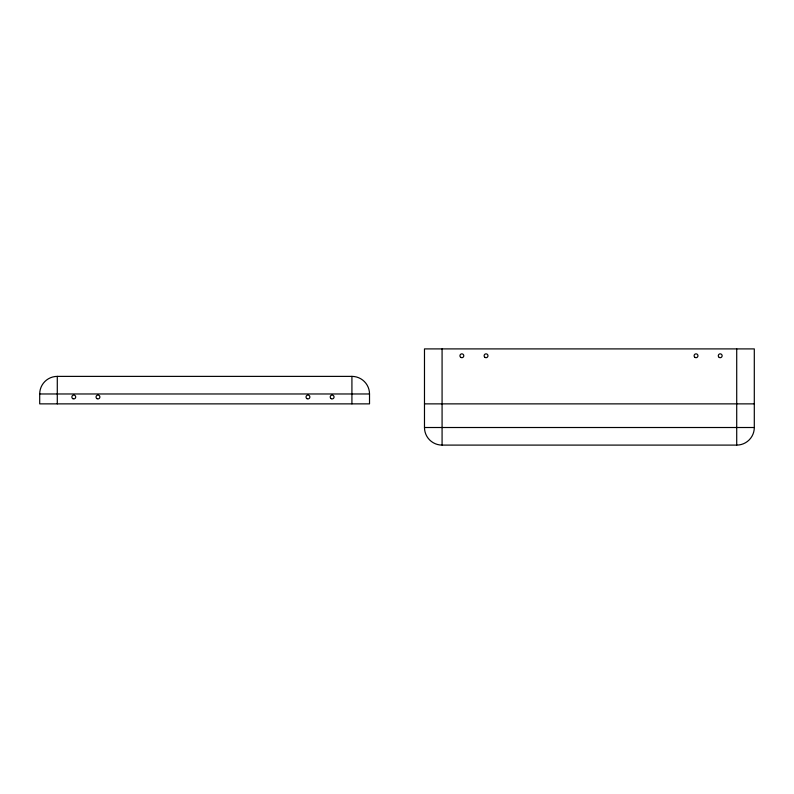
<?xml version="1.0" encoding="UTF-8"?>
<svg xmlns="http://www.w3.org/2000/svg" width="794" height="794" viewBox="0 0 794 794"><rect width="100%" height="100%" fill="white"/><g stroke="black" fill="none" stroke-linecap="round" stroke-linejoin="round"><path stroke-width="1.19" d="M57.287 376.386L351.921 376.386A17.587 17.587 0 0 1 369.518 393.973L369.518 403.868L39.7 403.868L39.7 393.973A17.587 17.587 0 0 1 57.287 376.386L57.287 403.868M39.7 393.973L369.518 393.973M424.482 403.868L754.3 403.868M424.482 427.509L754.3 427.509L754.3 348.903L424.482 348.903L424.482 427.509A17.587 17.587 0 0 0 442.079 445.097L736.713 445.097A17.587 17.587 0 0 0 754.3 427.509M736.713 348.903L736.713 445.097M442.079 348.903L442.079 445.097M351.921 376.386L351.921 403.868M719.255 357.439A1.925 1.925 0 0 0 722.143 355.772A1.925 1.925 0 0 0 719.255 354.104A1.925 1.925 0 0 0 719.255 357.439M695.068 357.439A1.925 1.925 0 0 0 697.956 355.772A1.925 1.925 0 0 0 695.068 354.104A1.925 1.925 0 0 0 695.068 357.439M485.084 357.439A1.925 1.925 0 0 0 487.973 355.772A1.925 1.925 0 0 0 485.084 354.104A1.925 1.925 0 0 0 485.084 357.439M460.897 357.439A1.925 1.925 0 0 0 463.785 355.772A1.925 1.925 0 0 0 460.897 354.104A1.925 1.925 0 0 0 460.897 357.439M97.007 398.667A1.925 1.925 0 0 0 99.895 397A1.925 1.925 0 0 0 97.007 395.333A1.925 1.925 0 0 0 97.007 398.667M72.82 398.667A1.925 1.925 0 0 0 75.708 397A1.925 1.925 0 0 0 72.82 395.333A1.925 1.925 0 0 0 72.82 398.667M306.99 398.667A1.925 1.925 0 0 0 309.878 397A1.925 1.925 0 0 0 306.99 395.333A1.925 1.925 0 0 0 306.99 398.667M331.177 398.667A1.925 1.925 0 0 0 334.056 397A1.925 1.925 0 0 0 331.177 395.333A1.925 1.925 0 0 0 331.177 398.667"/></g></svg>
